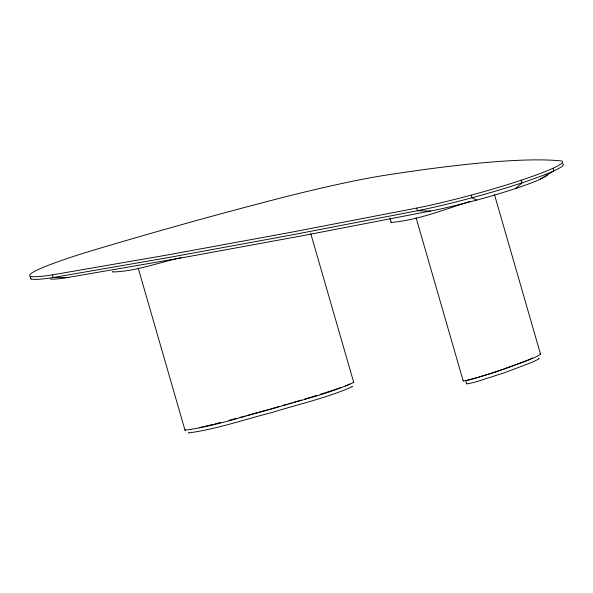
<?xml version="1.0" encoding="UTF-8"?>
<svg xmlns="http://www.w3.org/2000/svg" width="593" height="593" viewBox="0 0 593 593"><rect width="100%" height="100%" fill="white"/><g stroke="black" fill="none" stroke-linecap="round" stroke-linejoin="round"><path stroke-width="0.89" d="M112.937 271.475L112.551 271.972C135.671 271.438 158.294 262.625 180.895 257.718M310.776 233.649L353.732 382.47C327.314 394.441 298.212 400.646 270.497 409.363C242.144 416.523 213.954 426.471 184.986 430.192L185.327 429.74M188.863 432.571L188.574 432.949C216.741 429.124 244.16 419.585 271.742 412.572C298.627 404.174 326.75 398.036 352.457 386.629L351.96 386.473M463.459 380.269L463.177 380.891L463.674 380.98L469.708 379.876L496.437 371.781L526.732 360.818L536.65 356.593L540.549 354.243L494.458 194.563M466.899 383.226L466.639 383.775L467.766 383.804L476.12 381.825L504.243 372.819L531.395 362.568L538.155 359.351L539.185 358.528L538.718 358.246M50.242 278.984A111.15 9.495 -16.1 0 0 64.667 278.028L182.414 257.725L303.401 235.547L434.951 210.167A96.607 8.25 -16.1 0 0 471.064 201.583L480.612 199.026A66.772 5.7 -16.1 0 0 512.396 189.552L515.814 188.433L521.951 182.874A81.108 6.931 -16.1 0 0 553.78 170.925A86.971 7.427 -16.1 0 0 562.483 163.712M515.814 188.433L518.942 187.373A63.525 5.426 -16.1 0 0 538.437 180.057L553.78 170.925L553.017 168.279A86.971 7.427 -16.1 0 0 559.547 160.74A1183.717 101.106 -16.1 0 0 385.784 175.172A218.52 18.665 -16.1 0 0 273.106 199.967A444.187 37.937 -16.1 0 0 89.78 251.291A76.119 6.501 -16.1 0 0 64.14 259.556L60.316 260.89A76.119 6.501 -16.1 0 0 32.155 272.743A104.094 8.888 -16.1 0 0 30.221 276.338L30.984 278.984A128.733 10.993 -16.1 0 0 53.17 277.517L68.084 277.509M540.327 179.227L542.032 178.419A69.381 5.93 -16.1 0 0 547.784 174.512M348.113 384.85L350.033 384.005M531.106 358.632L532.603 357.979M527.777 360.04L530.357 358.958M524.887 361.204L527.051 360.329M521.729 362.442L524.093 361.515M345.334 385.939L347.416 385.124M520.876 362.768L515.458 364.814M510.988 366.452L514.739 365.08M510.217 366.726L503.991 368.935M469.952 201.457C444.12 209.551 418.228 220.159 391.172 222.427L391.002 221.871M337.951 388.548L340.938 387.518M503.205 369.209L491.493 373.167M332.821 390.268L337.202 388.808M490.745 373.405L484.222 375.488M325.965 392.492L331.939 390.557M320.161 394.323L325.134 392.751M312.14 396.806L316.936 395.323M483.384 375.747L478.588 377.2M304.454 399.133L311.288 397.065M296.374 401.543L301.222 400.097M288.835 403.759L291.348 403.018M293.024 402.528L295.536 401.787M282.839 405.493L287.138 404.248M477.825 377.43L467.729 380.046M271.572 408.718L279.399 406.487M266.857 410.045L246.592 415.641M267.673 409.815L270.697 408.97M240.002 417.413L244.902 416.101M228.935 420.333L236.733 418.287M214.799 423.928L220.744 422.438M209.514 425.218L213.035 424.358M204.718 426.345L208.632 425.433M199.233 427.59L203.154 426.715M553.017 168.279A81.108 6.931 -16.1 0 1 521.188 180.228A84.362 7.205 -16.1 0 1 471.287 195.104A114.197 9.755 -16.1 0 1 416.701 208.084L288.947 232.686L167.426 254.968L52.406 274.87A128.733 10.993 -16.1 0 1 30.221 276.338M430.548 211.056L417.465 210.73L289.71 235.332L168.19 257.614L53.17 277.517L52.406 274.87M539.986 353.917L540.549 354.243M353.146 382.277L353.732 382.47M476.698 200.086L472.05 197.751A114.197 9.755 -16.1 0 1 417.465 210.73L416.701 208.084M521.188 180.228L521.951 182.874A84.362 7.205 -16.1 0 1 472.05 197.751L471.287 195.104M465.601 380.172L466.639 383.775M416.064 217.661L463.177 380.891M389.927 218.135L391.172 222.427M138.199 268.088L184.986 430.192M30.984 278.984A104.094 8.888 -16.1 0 1 30.584 277.568"/></g></svg>
